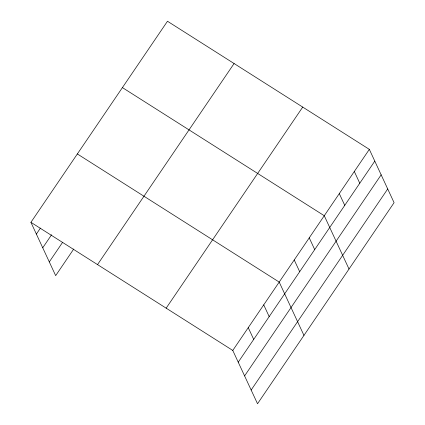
<?xml version="1.0" encoding="UTF-8"?>
<svg xmlns="http://www.w3.org/2000/svg" width="425" height="425" viewBox="0 0 425 425"><rect width="100%" height="100%" fill="white"/><g stroke="black" fill="none" stroke-linecap="round" stroke-linejoin="round"><path stroke-width="0.64" d="M30.919 222.323L167.477 21.25L369.336 149.366L394.081 202.677L257.523 403.75L232.773 350.439L30.919 222.323L55.664 275.634L73.722 249.045M36.375 234.074L40.428 228.103M42.739 247.786L51.584 234.765M49.3 261.917L62.565 242.383M97.532 264.6L234.09 63.527M166.164 308.162L302.722 107.089M232.773 350.439L369.336 149.366M238.228 362.19L374.786 161.123M244.598 375.907L381.156 174.834M251.154 390.033L387.712 188.966M122.416 87.603L324.27 215.725L349.015 269.03M77.35 153.956L279.204 282.078L303.949 335.383M354.312 171.488L359.768 183.239M339.288 193.603L344.744 205.355M309.246 237.841L314.702 249.592M294.228 259.957L299.683 271.708M263.728 304.863L269.184 316.614M248.253 327.654L253.709 339.405"/></g></svg>
